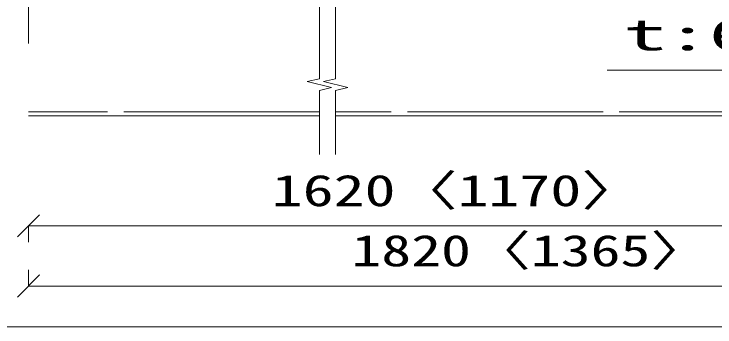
# Model space of a CAD drawing. Units: millimetres on the paper. Extents: x -305 to 305, y -152 to 152.
# Drawn here: x -110.92 to -67.92, y 49.31 to 68.48 of the extents above; entities that cross this region are included whole.
import ezdxf
from ezdxf.enums import TextEntityAlignment as Align

# ---------------------------------------------------------------- set-up
doc = ezdxf.new("R2010")
doc.units = ezdxf.units.MM
doc.linetypes.add('LONG_CHAIN', pattern=[21, 18, -1, 1, -1])
doc.linetypes.add('LONG_DASHED2', pattern=[13, 12, -1])
doc.layers.add('0-1_HV', color=7, linetype='Continuous', lineweight=9)
doc.styles.add('ＭＳ ゴシック', font='')
doc.styles.get('ＭＳ ゴシック').set_extended_font_data('MS Gothic')

msp = doc.modelspace()

# ---------------------------------------------------------------- linework, layer by layer
at = {"layer": '0-1_HV', "linetype": 'LONG_CHAIN'}
msp.add_line((-110.045, 98.363), (-110.045, 66.669), dxfattribs=at)
at = {"layer": '0-1_HV'}
for p, q in [((-61.792, 65.052), (-74.532, 65.052)), ((-92.195, 62.255), (-110.045, 62.255)), ((-61.792, 62.255), (-91.195, 62.255)), ((-109.371, 56.18), (-110.719, 54.83)), ((-110.045, 55.505), (-110.045, 54.505)), ((-64.562, 55.505), (-110.045, 55.505)), ((-109.371, 52.496), (-110.72, 51.147)), ((-110.046, 51.822), (-110.046, 52.822)), ((-54.568, 51.822), (-110.046, 51.822)), ((-123.939, 49.313), (-11.246, 49.313))]:
    msp.add_line(p, q, dxfattribs=at)
at = {"layer": '0-1_HV', "linetype": 'LONG_DASHED2'}
for p, q in [((-92.195, 62.485), (-110.045, 62.485)), ((-61.792, 62.485), (-91.196, 62.485))]:
    msp.add_line(p, q, dxfattribs=at)
at = {"layer": '0-1_HV'}
for points in [[(-92.195, 104.814), (-92.195, 99.367), (-92.944, 99.187), (-91.445, 98.827), (-92.195, 98.647), (-92.195, 87.751), (-92.944, 87.571), (-91.445, 87.211), (-92.195, 87.032), (-92.195, 76.135), (-92.944, 75.955), (-91.445, 75.596), (-92.195, 75.415), (-92.195, 64.52), (-92.944, 64.34), (-91.445, 63.981), (-92.195, 63.801), (-92.195, 59.871)], [(-91.195, 104.814), (-91.195, 99.366), (-91.946, 99.186), (-90.445, 98.826), (-91.195, 98.646), (-91.195, 87.751), (-91.946, 87.571), (-90.445, 87.211), (-91.195, 87.031), (-91.195, 76.135), (-91.946, 75.955), (-90.445, 75.595), (-91.195, 75.415), (-91.195, 64.52), (-91.946, 64.34), (-90.445, 63.98), (-91.195, 63.8), (-91.195, 59.871)]]:
    msp.add_lwpolyline(points, dxfattribs=at)
for centre, start, end in [((-110.045, 66.669), 180, 0), ((-110.045, 62.485), 90, 270), ((-92.195, 62.485), 270, 90), ((-91.196, 62.485), 90, 270), ((-110.045, 62.255), 90, 270), ((-92.195, 62.255), 270, 90), ((-91.195, 62.255), 90, 270), ((-92.195, 59.871), 180, 0), ((-91.195, 59.871), 180, 0), ((-109.371, 56.18), 315.05, 135.05), ((-110.719, 54.83), 135.05, 315.05), ((-109.371, 52.496), 315, 135), ((-110.72, 51.147), 135, 315)]:
    msp.add_arc(centre, 0.0001, start, end, dxfattribs=at)

# ---------------------------------------------------------------- texts
at = {"layer": '0-1_HV', "style": 'ＭＳ ゴシック'}
for s, width, p in [('t:6', 2, (-73.532, 65.682)), ('1620〈1170〉', 1.45, (-95.114, 56.135)), ('1820〈1365〉', 1.4, (-90.224, 52.451))]:
    msp.add_text(s, height=1.924, dxfattribs=dict(at, width=width)).set_placement(p, align=Align.BOTTOM_LEFT)

doc.saveas('drawing.dxf')
